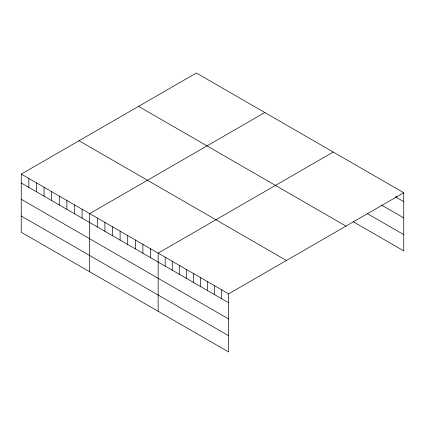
<?xml version="1.0" encoding="UTF-8"?>
<svg xmlns="http://www.w3.org/2000/svg" width="425" height="425" viewBox="0 0 425 425"><rect width="100%" height="100%" fill="white"/><g stroke="black" fill="none" stroke-linecap="round" stroke-linejoin="round"><path stroke-width="0.64" d="M21.25 174.107L228.65 293.85L228.65 351.985L21.25 232.247L21.25 174.107L196.35 73.015L403.75 192.753L403.75 250.893L353.303 221.765M264.796 112.529L89.691 213.621L89.691 271.761M333.237 152.044L158.132 253.135L158.132 311.275M228.65 293.85L403.75 192.753M395.611 196.961L403.75 201.657M381.512 205.062L403.75 217.903M367.407 213.663L403.75 234.643M138.571 106.372L345.966 226.116M79.034 140.749L286.429 260.488M21.25 183.01L228.65 302.749M21.25 199.261L228.65 319M21.25 216.001L228.65 335.739M396.7 196.313L396.7 197.588M221.595 289.776L221.595 298.679M214.545 285.706L214.545 294.61M207.49 281.637L207.49 290.535M200.441 277.562L200.441 286.466M193.391 273.493L193.391 282.397M186.336 269.423L186.336 278.322M179.286 265.349L179.286 274.252M172.237 261.279L172.237 270.183M165.182 257.21L165.182 266.108M150.53 248.747L150.53 257.651M142.922 244.354L142.922 253.258M135.32 239.966L135.32 248.869M127.713 235.572L127.713 244.476M120.11 231.184L120.11 240.088M112.503 226.796L112.503 235.694M104.901 222.403L104.901 231.306M97.293 218.014L97.293 226.918M82.089 209.233L82.089 218.137M74.481 204.839L74.481 213.743M66.879 200.451L66.879 209.355M59.272 196.058L59.272 204.962M51.669 191.67L51.669 200.573M44.062 187.282L44.062 196.18M36.46 182.888L36.46 191.792M28.852 178.5L28.852 187.404"/></g></svg>
